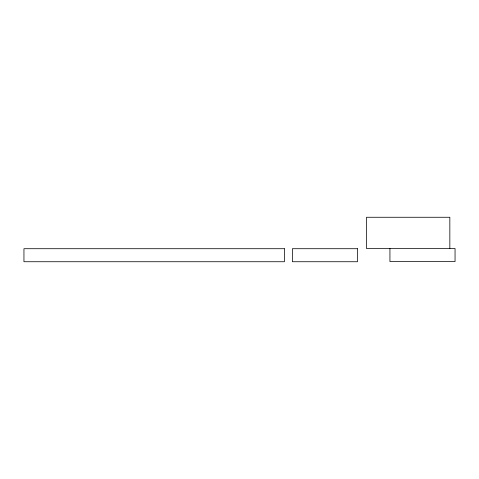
<?xml version="1.0" encoding="UTF-8"?>
<svg xmlns="http://www.w3.org/2000/svg" width="479" height="479" viewBox="0 0 479 479"><rect width="100%" height="100%" fill="white"/><g stroke="black" fill="none" stroke-linecap="round" stroke-linejoin="round"><path stroke-width="0.72" d="M449.841 248.523L449.841 217.268L366.495 217.268L366.495 248.523L455.05 248.523L455.05 261.546L389.936 261.546L389.936 248.523M284.412 248.709L23.95 248.709L23.95 261.732L284.412 261.732L284.412 248.709M357.484 248.709L292.364 248.709L292.364 261.732L357.484 261.732L357.484 248.709"/></g></svg>
